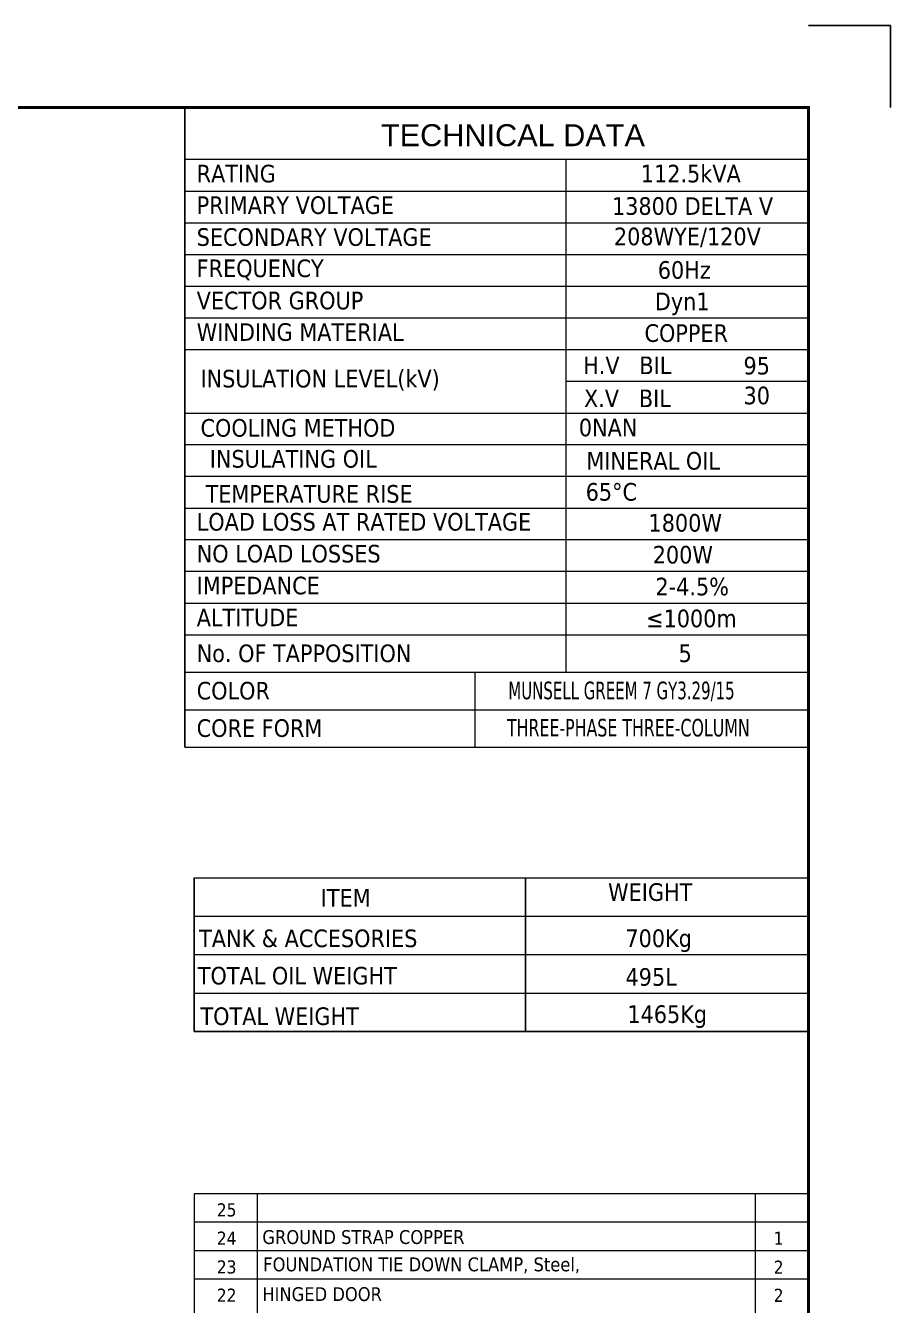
# Model space of a CAD drawing. Header units: millimetres. Extents: x 70841 to 133731, y -170061 to -164340.
# Drawn here: x 76717 to 78690, y -167259 to -164340 of the extents above; entities that cross this region are included whole.
import ezdxf
from ezdxf.enums import TextEntityAlignment as Align

# ---------------------------------------------------------------- set-up
doc = ezdxf.new("R2010")
doc.units = ezdxf.units.MM
doc.header["$LTSCALE"] = 13
for name, color, linetype in [('1', 4, 'Continuous'), ('2', 3, 'Continuous'), ('6文字层', 3, 'Continuous')]:
    doc.layers.add(name, color=color, linetype=linetype)
doc.layers.add('paper', color=254, linetype='Continuous', plot=False)
doc.layers.add('铁心', color=3, linetype='Continuous', lineweight=0)
doc.styles.add('PDF Arial', font='arial.ttf')
doc.styles.add('Tahoma$001', font='tahoma.ttf', dxfattribs={"height": 2.159784})
doc.styles.add('Tahoma_txtstyle_28.87_0_0', font='tahoma.ttf')

msp = doc.modelspace()

# ---------------------------------------------------------------- linework, layer by layer
at = {"layer": '1', "const_width": 6.541}
msp.add_lwpolyline([(71327.154, -169684.498), (78503.154, -169684.498), (78503.154, -164526.748), (71327.154, -164526.748), (71327.154, -169684.498)], dxfattribs=at)
at = {"layer": '2', "ltscale": 10}
msp.add_line((78503.154, -166283.915), (78503.154, -166633.863), dxfattribs=at)
at = {"layer": '6文字层'}
for points in [[(77080.239, -164526.748), (78503.154, -164526.748)], [(77080.239, -164526.748), (77080.239, -165985.527)], [(78503.154, -164526.748), (78503.154, -165369.596)]]:
    msp.add_lwpolyline(points, dxfattribs=at)
at = {"layer": 'paper'}
for q in [(78503.154, -164339.873), (78690.029, -164526.748)]:
    msp.add_line((78690.029, -164339.873), q, dxfattribs=at)
at = {"layer": '铁心'}
for p, q in [((77101.592, -166283.915), (77101.592, -166418.28)), ((77101.592, -166418.28), (77101.592, -166283.915)), ((77101.592, -166283.915), (78503.154, -166283.915)), ((77101.592, -166371.402), (78503.154, -166371.402)), ((77101.592, -166458.889), (78503.154, -166458.889)), ((77101.592, -166546.376), (78503.154, -166546.376)), ((77101.592, -166633.863), (78503.154, -166633.863))]:
    msp.add_line(p, q, dxfattribs=at)
at = {"layer": '铁心', "color": 3, "true_color": 0x00ff00}
for p, q in [((77857.706, -166283.915), (77857.706, -166418.28)), ((77857.706, -166418.28), (77857.706, -166283.915)), ((77101.592, -166542.308), (77101.592, -166418.28)), ((77101.592, -166418.28), (77101.592, -166542.308)), ((77857.706, -166542.308), (77857.706, -166418.28)), ((77857.706, -166418.28), (77857.706, -166542.308)), ((77101.592, -166633.863), (77101.592, -166542.308)), ((77101.592, -166542.308), (77101.592, -166633.863)), ((77857.706, -166633.863), (77857.706, -166542.308)), ((77857.706, -166542.308), (77857.706, -166633.863))]:
    msp.add_line(p, q, dxfattribs=at)
at = {"layer": '铁心'}
for points in [[(77080.239, -164644.705), (78503.154, -164644.705)], [(77949.683, -164644.705), (77949.683, -165814.936)], [(77080.239, -164717.4), (78503.154, -164717.4)], [(77080.239, -164789.409), (78503.154, -164789.409)], [(77080.239, -164862.104), (78503.154, -164862.104)], [(77080.239, -164934.113), (78503.154, -164934.113)], [(77080.239, -165006.122), (78503.154, -165006.122)], [(77080.239, -165078.817), (78503.154, -165078.817)], [(77949.683, -165150.826), (78503.154, -165150.826)], [(77080.239, -165223.521), (78503.154, -165223.521)], [(77080.239, -165295.53), (78503.154, -165295.53)], [(77080.239, -165367.539), (78503.154, -165367.539)], [(77080.239, -165440.233), (78503.154, -165440.233)], [(77080.239, -165512.242), (78503.154, -165512.242)], [(77080.239, -165584.251), (78503.154, -165584.251)], [(77080.239, -165584.251), (78503.154, -165584.251)], [(77080.239, -165656.946), (78503.154, -165656.946)], [(77080.239, -165729.641), (78503.154, -165729.641)], [(77080.239, -165729.641), (78503.154, -165729.641)], [(78503.154, -165729.641), (78503.154, -165985.527)], [(77080.239, -165814.936), (78503.154, -165814.936)], [(77741.445, -165814.936), (77741.445, -165985.527)], [(77080.238, -165900.231), (78503.154, -165900.231)], [(77080.239, -165900.231), (78503.154, -165900.231)], [(77080.238, -165985.527), (78503.154, -165985.527)], [(77080.239, -165985.527), (78503.154, -165985.527)], [(78503.154, -166633.863), (77101.592, -166633.863), (77101.592, -166633.863)], [(77101.592, -167004.528), (77101.592, -168750.123)], [(78503.154, -167004.528), (77101.592, -167004.528), (77101.592, -167004.528)], [(78503.154, -167004.528), (77101.592, -167004.528), (77101.592, -167004.528)], [(77245.076, -167004.528), (77245.076, -168685.728)], [(78381.313, -167004.528), (78381.313, -168685.728)], [(78503.154, -167068.923), (77101.592, -167068.923), (77101.592, -167068.923)], [(78503.154, -167134.653), (77101.592, -167134.653), (77101.592, -167134.653)], [(78503.154, -167134.653), (77101.592, -167134.653), (77101.592, -167134.653)], [(78503.154, -167134.653), (77101.592, -167134.653), (77101.592, -167134.653)], [(78503.154, -167199.047), (77101.592, -167199.047), (77101.592, -167199.047)]]:
    msp.add_lwpolyline(points, dxfattribs=at)

# ---------------------------------------------------------------- texts
for s, height, style, p in [('TECHNICAL DATA', 50.06987, 'PDF Arial', (77527.573, -164614.905)), ('RATING', 40.1901, 'Tahoma$001', (77107.153, -164697.512)), ('112.5kVA', 40.1901, 'Tahoma$001', (78120.553, -164697.512)), ('PRIMARY VOLTAGE', 40.19014, 'Tahoma$001', (77107.153, -164769.521)), ('13800 DELTA V', 40.19014, 'Tahoma$001', (78054.692, -164771.499)), ('SECONDARY VOLTAGE', 40.19014, 'Tahoma$001', (77107.153, -164842.216)), ('208WYE/120V', 40.19014, 'Tahoma$001', (78059.188, -164840.786)), ('FREQUENCY', 40.1901, 'Tahoma$001', (77107.153, -164913.539)), ('60Hz', 40.1901, 'Tahoma$001', (78159.246, -164917.233)), ('VECTOR GROUP', 40.19014, 'Tahoma$001', (77107.153, -164986.92)), ('Dyn1', 40.1901, 'Tahoma$001', (78152.498, -164989.041)), ('WINDING MATERIAL', 40.19014, 'Tahoma$001', (77107.153, -165058.928)), ('COPPER', 40.1901, 'Tahoma$001', (78128.905, -165061.249)), ('95', 40.1901, 'Tahoma$001', (78354.809, -165135.579)), ('INSULATION LEVEL(kV)', 40.19014, 'Tahoma$001', (77115.793, -165165.175)), ('30', 40.1901, 'Tahoma$001', (78354.903, -165203.498)), ('COOLING METHOD', 40.19014, 'Tahoma$001', (77115.793, -165277.484)), ('0NAN', 40.1901, 'Tahoma$001', (77979.051, -165276.533)), ('LOAD LOSS AT RATED VOLTAGE', 40.19014, 'Tahoma$001', (77107.153, -165491.668)), ('1800W', 40.1901, 'Tahoma$001', (78138.069, -165493.989)), ('NO LOAD LOSSES', 40.19014, 'Tahoma$001', (77107.153, -165564.363)), ('200W', 40.1901, 'Tahoma$001', (78147.677, -165566.684)), ('IMPEDANCE', 40.1901, 'Tahoma$001', (77107.153, -165637.058)), ('2-4.5%%%', 40.1901, 'Tahoma$001', (78153.862, -165639.378)), ('ALTITUDE', 40.1901, 'Tahoma$001', (77107.153, -165709.753)), ('≤1000m', 40.1901, 'Tahoma$001', (78132.662, -165712.073)), ('No. OF TAPPOSITION', 40.19014, 'Tahoma$001', (77107.092, -165791.601)), ('5', 40.19, 'Tahoma$001', (78206.648, -165791.601)), ('COLOR', 40.1901, 'Tahoma$001', (77107.092, -165876.896)), ('GROUND STRAP COPPER', 31.56081, 'Tahoma$001', (77256.941, -167118.74)), ('1', 29.834, 'Tahoma$001', (78423.738, -167120.626)), ('FOUNDATION TIE DOWN CLAMP, Steel, ', 31.5647, 'Tahoma$001', (77258.899, -167181.042)), ('2', 29.834, 'Tahoma$001', (78423.738, -167186.624)), ('HINGED DOOR', 31.56081, 'Tahoma$001', (77256.941, -167248.864)), ('2', 29.834, 'Tahoma$001', (78423.738, -167250.751))]:
    msp.add_text(s, height=height, dxfattribs=dict(at, style=style)).set_placement(p)
at = {"layer": '铁心', "style": 'Tahoma$001'}
for s, height, p in [('H.V   BIL', 40.1901, (78089.56, -165114.722)), ('X.V   BIL', 40.1901, (78089.875, -165190.017)), ('INSULATING OIL', 40.19014, (77327.486, -165328.013)), ('MINERAL OIL', 40.19014, (78148.629, -165332.503)), ('TEMPERATURE RISE ', 40.19014, (77371.176, -165407.96))]:
    msp.add_text(s, height=height, dxfattribs=at).set_placement(p, align=Align.MIDDLE)
msp.add_text('65%%DC', height=40.1901, dxfattribs=at).set_placement((77994.692, -165403.271), align=Align.MIDDLE_LEFT)
at = {"layer": '铁心', "color": 3, "true_color": 0x00ff00, "style": 'Tahoma$001', "width": 0.72}
msp.add_text('MUNSELL GREEM 7 GY3.29/15', height=40.19014, dxfattribs=at).set_placement((77818.147, -165876.286))
at = {"layer": '铁心', "color": 3, "true_color": 0x00ff00}
for s, height, style, p in [('CORE FORM', 40.1901, 'Tahoma$001', (77107.092, -165962.191)), ('ITEM', 40.1901, 'Tahoma$001', (77390.127, -166349.097)), ('TANK & ACCESORIES', 40.19014, 'Tahoma$001', (77112.643, -166441.727)), ('700Kg', 40.1901, 'Tahoma$001', (78085.354, -166441.516)), ('TOTAL OIL WEIGHT', 40.19014, 'Tahoma$001', (77109.568, -166526.88)), ('495L', 40.1901, 'Tahoma$001', (78085.608, -166529.812)), ('TOTAL WEIGHT', 40.19014, 'Tahoma$001', (77115.719, -166619.337)), ('1465Kg', 40.1901, 'Tahoma$001', (78089.747, -166614.619)), ('25', 29.8816, 'Tahoma_txtstyle_28.87_0_0', (77153.027, -167055.939)), ('24', 29.8816, 'Tahoma_txtstyle_28.87_0_0', (77153.027, -167120.334)), ('23', 29.8816, 'Tahoma_txtstyle_28.87_0_0', (77153.027, -167186.064)), ('22', 29.8816, 'Tahoma_txtstyle_28.87_0_0', (77153.027, -167250.459))]:
    msp.add_text(s, height=height, dxfattribs=dict(at, style=style)).set_placement(p)
at = {"layer": '铁心', "style": 'Tahoma$001', "width": 0.76}
msp.add_text('THREE-PHASE THREE-COLUMN', height=40.19014, dxfattribs=at).set_placement((77815.06, -165961.237))
at = {"layer": '铁心', "color": 3, "true_color": 0x00ff00, "insert": (78045.791, -166295.995), "char_height": 40.1901, "width": 467.33137, "attachment_point": 1, "style": 'Tahoma$001'}
msp.add_mtext('WEIGHT', dxfattribs=at)

doc.saveas('drawing.dxf')
